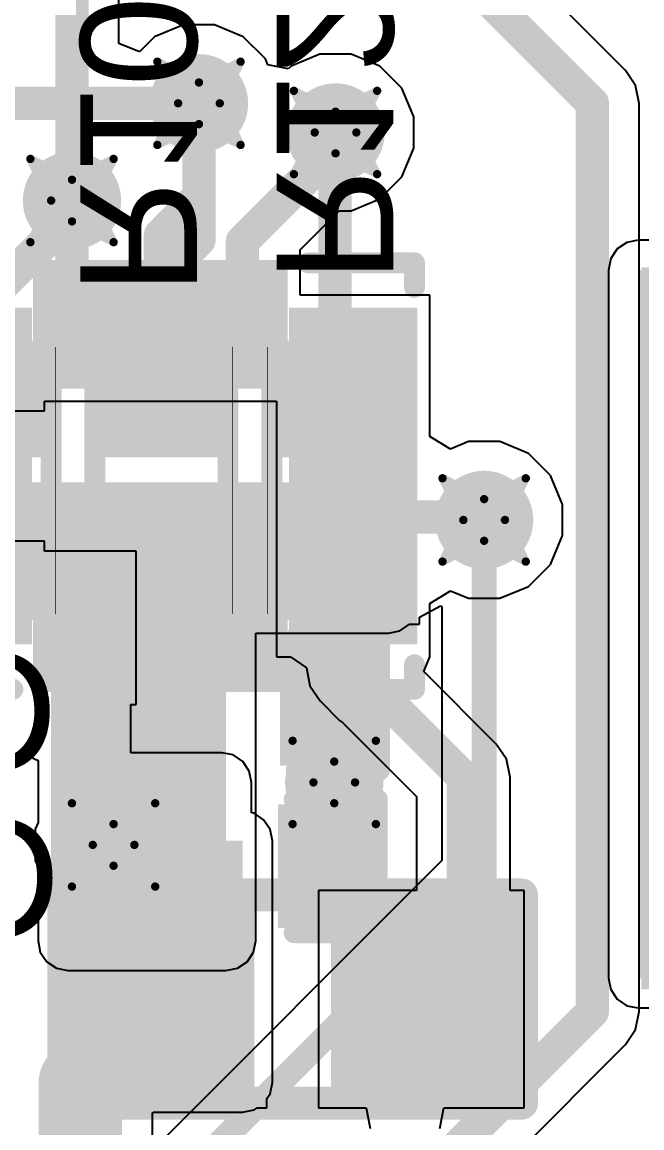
# Model space of a CAD drawing. Header units: inches. Extents: x -8 to 384, y -12 to 64.
# Drawn here: x 17.25 to 21.03, y 2.01 to 8.75 of the extents above; entities that cross this region are included whole.
import ezdxf

# ---------------------------------------------------------------- set-up
doc = ezdxf.new("R2010")
doc.units = ezdxf.units.IN
for name, color, linetype in [('Board_outline', 216, 'Continuous'), ('Bottom Layer', 5, 'Continuous'), ('Bottom Overlay', 54, 'Continuous'), ('Bottom Paste', 16, 'Continuous'), ('Bottom Solder', 6, 'Continuous'), ('Drill Drawing', 1, 'Continuous'), ('Top Layer', 1, 'Continuous'), ('Top Overlay', 2, 'Continuous'), ('Top Paste', 8, 'Continuous'), ('Top Solder', 216, 'Continuous'), ('Via Holes', 16, 'Continuous')]:
    doc.layers.add(name, color=color, linetype=linetype)
doc.styles.add('Arial', font='', dxfattribs={"height": 0.2})
doc.styles.get('Arial').set_extended_font_data('Arial')

# ---------------------------------------------------------------- blocks, each defined once
blk = doc.blocks.new('IND_0603_31')
at = {"layer": 'Top Layer'}
for points in [[(-1.235, 0.485), (-0.335, 0.485), (-0.335, -0.485), (-1.235, -0.485)], [(0.335, 0.485), (1.235, 0.485), (1.235, -0.485), (0.335, -0.485)]]:
    blk.add_hatch(color=1, dxfattribs=at).paths.add_polyline_path(points)
at = {"layer": 'Top Paste'}
for points in [[(-1.235, 0.485), (-0.335, 0.485), (-0.335, -0.485), (-1.235, -0.485)], [(0.335, 0.485), (1.235, 0.485), (1.235, -0.485), (0.335, -0.485)]]:
    blk.add_hatch(color=8, dxfattribs=at).paths.add_polyline_path(points)
at = {"layer": 'Top Solder'}
for points in [[(-1.3366, 0.5866), (-0.2334, 0.5866), (-0.2334, -0.5866), (-1.3366, -0.5866)], [(0.2334, 0.5866), (1.3366, 0.5866), (1.3366, -0.5866), (0.2334, -0.5866)]]:
    blk.add_hatch(color=216, dxfattribs=at).paths.add_polyline_path(points)
at = {"layer": 'Top Overlay', "const_width": 0.2}
for points in [[(-1.397, -0.635), (-1.397, 0.635)], [(-1.397, 0.635), (1.397, 0.635)], [(1.397, -0.635), (1.397, 0.635)], [(-1.397, -0.635), (1.397, -0.635)]]:
    blk.add_lwpolyline(points, dxfattribs=at)
at = {"layer": 'Top Overlay', "const_width": 0.1}
for points in [[(-1.447, 0.635, 1), (-1.347, 0.635, 1)], [(-1.447, 0.635, 1), (-1.347, 0.635, 1)], [(1.347, 0.635, 1), (1.447, 0.635, 1)], [(1.347, 0.635, 1), (1.447, 0.635, 1)], [(-1.447, -0.635, 1), (-1.347, -0.635, 1)], [(-1.447, -0.635, 1), (-1.347, -0.635, 1)], [(1.347, -0.635, 1), (1.447, -0.635, 1)], [(1.347, -0.635, 1), (1.447, -0.635, 1)]]:
    blk.add_lwpolyline(points, format="xyb", close=True, dxfattribs=at)
blk = doc.blocks.new('14_LGA__2_5_3__43')
at = {"layer": 'Top Layer'}
for points in [[(-0.675, 0.635), (-0.675, 1.215), (-0.325, 1.215), (-0.325, 0.635)], [(-0.175, 0.635), (-0.175, 1.215), (0.175, 1.215), (0.175, 0.635)], [(0.325, 0.635), (0.325, 1.215), (0.675, 1.215), (0.675, 0.635)], [(-0.885, 0.575), (-1.465, 0.575), (-1.465, 0.925), (-0.885, 0.925)], [(1.465, 0.575), (0.885, 0.575), (0.885, 0.925), (1.465, 0.925)], [(-0.885, 0.075), (-1.465, 0.075), (-1.465, 0.425), (-0.885, 0.425)], [(1.465, 0.075), (0.885, 0.075), (0.885, 0.425), (1.465, 0.425)], [(-0.885, -0.425), (-1.465, -0.425), (-1.465, -0.075), (-0.885, -0.075)], [(1.465, -0.425), (0.885, -0.425), (0.885, -0.075), (1.465, -0.075)], [(-0.885, -0.925), (-1.465, -0.925), (-1.465, -0.575), (-0.885, -0.575)], [(1.465, -0.925), (0.885, -0.925), (0.885, -0.575), (1.465, -0.575)], [(-0.675, -1.215), (-0.675, -0.635), (-0.325, -0.635), (-0.325, -1.215)], [(-0.175, -1.215), (-0.175, -0.635), (0.175, -0.635), (0.175, -1.215)], [(0.325, -1.215), (0.325, -0.635), (0.675, -0.635), (0.675, -1.215)]]:
    blk.add_hatch(color=1, dxfattribs=at).paths.add_polyline_path(points)
at = {"layer": 'Top Paste'}
for points in [[(-0.675, 0.635), (-0.675, 1.215), (-0.325, 1.215), (-0.325, 0.635)], [(-0.175, 0.635), (-0.175, 1.215), (0.175, 1.215), (0.175, 0.635)], [(0.325, 0.635), (0.325, 1.215), (0.675, 1.215), (0.675, 0.635)], [(-0.885, 0.575), (-1.465, 0.575), (-1.465, 0.925), (-0.885, 0.925)], [(1.465, 0.575), (0.885, 0.575), (0.885, 0.925), (1.465, 0.925)], [(-0.885, 0.075), (-1.465, 0.075), (-1.465, 0.425), (-0.885, 0.425)], [(1.465, 0.075), (0.885, 0.075), (0.885, 0.425), (1.465, 0.425)], [(-0.885, -0.425), (-1.465, -0.425), (-1.465, -0.075), (-0.885, -0.075)], [(1.465, -0.425), (0.885, -0.425), (0.885, -0.075), (1.465, -0.075)], [(-0.885, -0.925), (-1.465, -0.925), (-1.465, -0.575), (-0.885, -0.575)], [(1.465, -0.925), (0.885, -0.925), (0.885, -0.575), (1.465, -0.575)], [(-0.675, -1.215), (-0.675, -0.635), (-0.325, -0.635), (-0.325, -1.215)], [(-0.175, -1.215), (-0.175, -0.635), (0.175, -0.635), (0.175, -1.215)], [(0.325, -1.215), (0.325, -0.635), (0.675, -0.635), (0.675, -1.215)]]:
    blk.add_hatch(color=8, dxfattribs=at).paths.add_polyline_path(points)
at = {"layer": 'Top Solder'}
for points in [[(-0.7766, 0.5334), (-0.7766, 1.3166), (-0.2234, 1.3166), (-0.2234, 0.5334)], [(-0.2766, 0.5334), (-0.2766, 1.3166), (0.2766, 1.3166), (0.2766, 0.5334)], [(0.2234, 0.5334), (0.2234, 1.3166), (0.7766, 1.3166), (0.7766, 0.5334)], [(-0.7834, 0.4734), (-1.5666, 0.4734), (-1.5666, 1.0266), (-0.7834, 1.0266)], [(1.5666, 0.4734), (0.7834, 0.4734), (0.7834, 1.0266), (1.5666, 1.0266)], [(-0.7834, -0.0266), (-1.5666, -0.0266), (-1.5666, 0.5266), (-0.7834, 0.5266)], [(1.5666, -0.0266), (0.7834, -0.0266), (0.7834, 0.5266), (1.5666, 0.5266)], [(-0.7834, -0.5266), (-1.5666, -0.5266), (-1.5666, 0.0266), (-0.7834, 0.0266)], [(1.5666, -0.5266), (0.7834, -0.5266), (0.7834, 0.0266), (1.5666, 0.0266)], [(-0.7834, -1.0266), (-1.5666, -1.0266), (-1.5666, -0.4734), (-0.7834, -0.4734)], [(-0.7766, -1.3166), (-0.7766, -0.5334), (-0.2234, -0.5334), (-0.2234, -1.3166)], [(-0.2766, -1.3166), (-0.2766, -0.5334), (0.2766, -0.5334), (0.2766, -1.3166)], [(0.2234, -1.3166), (0.2234, -0.5334), (0.7766, -0.5334), (0.7766, -1.3166)], [(1.5666, -1.0266), (0.7834, -1.0266), (0.7834, -0.4734), (1.5666, -0.4734)]]:
    blk.add_hatch(color=216, dxfattribs=at).paths.add_polyline_path(points)
at = {"layer": 'Top Overlay', "const_width": 0.127}
for points in [[(-1.55, 1.15), (-1.55, 1.3)], [(-1.55, 1.3), (-0.9, 1.3)], [(0.9, 1.3), (1.55, 1.3)], [(1.55, 1.15), (1.55, 1.3)], [(-1.55, -1.3), (-1.55, -1.15)], [(1.55, -1.3), (1.55, -1.15)], [(-1.55, -1.3), (-0.9, -1.3)], [(0.9, -1.3), (1.55, -1.3)]]:
    blk.add_lwpolyline(points, dxfattribs=at)
at = {"layer": 'Top Overlay'}
for points, const_width in [([(-1.5817, 1.3, 1), (-1.5182, 1.3, 1)], 0.0635), ([(-1.5817, 1.3, 1), (-1.5182, 1.3, 1)], 0.0635), ([(-0.9318, 1.3, 1), (-0.8683, 1.3, 1)], 0.0635), ([(0.8683, 1.3, 1), (0.9318, 1.3, 1)], 0.0635), ([(1.5182, 1.3, 1), (1.5817, 1.3, 1)], 0.0635), ([(1.5182, 1.3, 1), (1.5817, 1.3, 1)], 0.0635), ([(-1.5817, 1.15, 1), (-1.5182, 1.15, 1)], 0.0635), ([(1.5182, 1.15, 1), (1.5817, 1.15, 1)], 0.0635), ([(-1.6944, 0.7366, 1), (-1.8108, 0.7366, 1)], 0.127), ([(-1.8425, 0.7366, 1), (-1.779, 0.7366, 1)], 0.0635), ([(-1.7262, 0.7366, 1), (-1.6627, 0.7366, 1)], 0.0635), ([(-1.5817, -1.15, 1), (-1.5182, -1.15, 1)], 0.0635), ([(1.5182, -1.15, 1), (1.5817, -1.15, 1)], 0.0635), ([(-1.5817, -1.3, 1), (-1.5182, -1.3, 1)], 0.0635), ([(-1.5817, -1.3, 1), (-1.5182, -1.3, 1)], 0.0635), ([(-0.9318, -1.3, 1), (-0.8683, -1.3, 1)], 0.0635), ([(0.8683, -1.3, 1), (0.9318, -1.3, 1)], 0.0635), ([(1.5182, -1.3, 1), (1.5817, -1.3, 1)], 0.0635), ([(1.5182, -1.3, 1), (1.5817, -1.3, 1)], 0.0635)]:
    blk.add_lwpolyline(points, format="xyb", close=True, dxfattribs=dict(at, const_width=const_width))
blk = doc.blocks.new('R__0402_B_54')
at = {"layer": 'Bottom Layer'}
for points in [[(-0.2413, 0.3175), (-0.2413, -0.3175), (-0.6985, -0.3175), (-0.6985, 0.3175)], [(0.6985, 0.3175), (0.6985, -0.3175), (0.2413, -0.3175), (0.2413, 0.3175)]]:
    blk.add_hatch(color=5, dxfattribs=at).paths.add_polyline_path(points)
at = {"layer": 'Bottom Paste'}
for points in [[(-0.2413, 0.3175), (-0.2413, -0.3175), (-0.6985, -0.3175), (-0.6985, 0.3175)], [(0.6985, 0.3175), (0.6985, -0.3175), (0.2413, -0.3175), (0.2413, 0.3175)]]:
    blk.add_hatch(color=16, dxfattribs=at).paths.add_polyline_path(points)
at = {"layer": 'Bottom Solder'}
for points in [[(-0.1397, 0.4191), (-0.1397, -0.4191), (-0.8001, -0.4191), (-0.8001, 0.4191)], [(0.8001, 0.4191), (0.8001, -0.4191), (0.1397, -0.4191), (0.1397, 0.4191)]]:
    blk.add_hatch(color=6, dxfattribs=at).paths.add_polyline_path(points)
at = {"layer": 'Bottom Overlay'}
for points, const_width in [([(-0.7874, 0.4064), (0.7874, 0.4064)], 0.127), ([(-0.7874, 0.4064), (-0.7874, -0.4064)], 0.127), ([(-0.8128, 0.4318), (0.8128, 0.4318)], 0.00323), ([(0.7874, 0.4064), (0.7874, -0.4064)], 0.127), ([(-0.7874, -0.4064), (0.7874, -0.4064)], 0.127)]:
    blk.add_lwpolyline(points, dxfattribs=dict(at, const_width=const_width))
for points, const_width in [([(-0.8191, 0.4064, 1), (-0.7556, 0.4064, 1)], 0.0635), ([(-0.8191, 0.4064, 1), (-0.7556, 0.4064, 1)], 0.0635), ([(-0.8136, 0.4318, 1), (-0.812, 0.4318, 1)], 0.00161), ([(0.7556, 0.4064, 1), (0.8191, 0.4064, 1)], 0.0635), ([(0.7556, 0.4064, 1), (0.8191, 0.4064, 1)], 0.0635), ([(0.812, 0.4318, 1), (0.8136, 0.4318, 1)], 0.00161), ([(-0.8191, -0.4064, 1), (-0.7556, -0.4064, 1)], 0.0635), ([(-0.8191, -0.4064, 1), (-0.7556, -0.4064, 1)], 0.0635), ([(0.7556, -0.4064, 1), (0.8191, -0.4064, 1)], 0.0635), ([(0.7556, -0.4064, 1), (0.8191, -0.4064, 1)], 0.0635)]:
    blk.add_lwpolyline(points, format="xyb", close=True, dxfattribs=dict(at, const_width=const_width))
blk = doc.blocks.new('R__0402_B_55')
at = {"layer": 'Bottom Layer'}
for points in [[(-0.2413, 0.3175), (-0.2413, -0.3175), (-0.6985, -0.3175), (-0.6985, 0.3175)], [(0.6985, 0.3175), (0.6985, -0.3175), (0.2413, -0.3175), (0.2413, 0.3175)]]:
    blk.add_hatch(color=5, dxfattribs=at).paths.add_polyline_path(points)
at = {"layer": 'Bottom Paste'}
for points in [[(-0.2413, 0.3175), (-0.2413, -0.3175), (-0.6985, -0.3175), (-0.6985, 0.3175)], [(0.6985, 0.3175), (0.6985, -0.3175), (0.2413, -0.3175), (0.2413, 0.3175)]]:
    blk.add_hatch(color=16, dxfattribs=at).paths.add_polyline_path(points)
at = {"layer": 'Bottom Solder'}
for points in [[(-0.1397, 0.4191), (-0.1397, -0.4191), (-0.8001, -0.4191), (-0.8001, 0.4191)], [(0.8001, 0.4191), (0.8001, -0.4191), (0.1397, -0.4191), (0.1397, 0.4191)]]:
    blk.add_hatch(color=6, dxfattribs=at).paths.add_polyline_path(points)
at = {"layer": 'Bottom Overlay'}
for points, const_width in [([(0.7874, 0.4064), (-0.7874, 0.4064)], 0.127), ([(-0.7874, -0.4064), (-0.7874, 0.4064)], 0.127), ([(0.8128, 0.4318), (-0.8128, 0.4318)], 0.00323), ([(0.7874, -0.4064), (0.7874, 0.4064)], 0.127), ([(0.7874, -0.4064), (-0.7874, -0.4064)], 0.127)]:
    blk.add_lwpolyline(points, dxfattribs=dict(at, const_width=const_width))
for points, const_width in [([(-0.8191, 0.4064, 1), (-0.7556, 0.4064, 1)], 0.0635), ([(-0.8191, 0.4064, 1), (-0.7556, 0.4064, 1)], 0.0635), ([(-0.8136, 0.4318, 1), (-0.812, 0.4318, 1)], 0.00161), ([(0.7556, 0.4064, 1), (0.8191, 0.4064, 1)], 0.0635), ([(0.7556, 0.4064, 1), (0.8191, 0.4064, 1)], 0.0635), ([(0.812, 0.4318, 1), (0.8136, 0.4318, 1)], 0.00161), ([(-0.8191, -0.4064, 1), (-0.7556, -0.4064, 1)], 0.0635), ([(-0.8191, -0.4064, 1), (-0.7556, -0.4064, 1)], 0.0635), ([(0.7556, -0.4064, 1), (0.8191, -0.4064, 1)], 0.0635), ([(0.7556, -0.4064, 1), (0.8191, -0.4064, 1)], 0.0635)]:
    blk.add_lwpolyline(points, format="xyb", close=True, dxfattribs=dict(at, const_width=const_width))
blk = doc.blocks.new('R__0402_B_56')
at = {"layer": 'Bottom Layer'}
for points in [[(-0.2413, 0.3175), (-0.2413, -0.3175), (-0.6985, -0.3175), (-0.6985, 0.3175)], [(0.6985, 0.3175), (0.6985, -0.3175), (0.2413, -0.3175), (0.2413, 0.3175)]]:
    blk.add_hatch(color=5, dxfattribs=at).paths.add_polyline_path(points)
at = {"layer": 'Bottom Paste'}
for points in [[(-0.2413, 0.3175), (-0.2413, -0.3175), (-0.6985, -0.3175), (-0.6985, 0.3175)], [(0.6985, 0.3175), (0.6985, -0.3175), (0.2413, -0.3175), (0.2413, 0.3175)]]:
    blk.add_hatch(color=16, dxfattribs=at).paths.add_polyline_path(points)
at = {"layer": 'Bottom Solder'}
for points in [[(-0.1397, 0.4191), (-0.1397, -0.4191), (-0.8001, -0.4191), (-0.8001, 0.4191)], [(0.8001, 0.4191), (0.8001, -0.4191), (0.1397, -0.4191), (0.1397, 0.4191)]]:
    blk.add_hatch(color=6, dxfattribs=at).paths.add_polyline_path(points)
at = {"layer": 'Bottom Overlay'}
for points, const_width in [([(0.7874, 0.4064), (-0.7874, 0.4064)], 0.127), ([(-0.7874, -0.4064), (-0.7874, 0.4064)], 0.127), ([(0.8128, 0.4318), (-0.8128, 0.4318)], 0.00323), ([(0.7874, -0.4064), (0.7874, 0.4064)], 0.127), ([(0.7874, -0.4064), (-0.7874, -0.4064)], 0.127)]:
    blk.add_lwpolyline(points, dxfattribs=dict(at, const_width=const_width))
for points, const_width in [([(-0.8191, 0.4064, 1), (-0.7556, 0.4064, 1)], 0.0635), ([(-0.8191, 0.4064, 1), (-0.7556, 0.4064, 1)], 0.0635), ([(-0.8136, 0.4318, 1), (-0.812, 0.4318, 1)], 0.00161), ([(0.7556, 0.4064, 1), (0.8191, 0.4064, 1)], 0.0635), ([(0.7556, 0.4064, 1), (0.8191, 0.4064, 1)], 0.0635), ([(0.812, 0.4318, 1), (0.8136, 0.4318, 1)], 0.00161), ([(-0.8191, -0.4064, 1), (-0.7556, -0.4064, 1)], 0.0635), ([(-0.8191, -0.4064, 1), (-0.7556, -0.4064, 1)], 0.0635), ([(0.7556, -0.4064, 1), (0.8191, -0.4064, 1)], 0.0635), ([(0.7556, -0.4064, 1), (0.8191, -0.4064, 1)], 0.0635)]:
    blk.add_lwpolyline(points, format="xyb", close=True, dxfattribs=dict(at, const_width=const_width))
blk = doc.blocks.new('LVC505040_6R8M_N_66')
at = {"layer": 'Top Layer'}
for points in [[(-2.6, 2.1), (-1, 2.1), (-1, -2.1), (-2.6, -2.1)], [(1, 2.1), (2.6, 2.1), (2.6, -2.1), (1, -2.1)]]:
    blk.add_hatch(color=1, dxfattribs=at).paths.add_polyline_path(points)
at = {"layer": 'Top Paste'}
for points in [[(-2.6, 2.1), (-1, 2.1), (-1, -2.1), (-2.6, -2.1)], [(1, 2.1), (2.6, 2.1), (2.6, -2.1), (1, -2.1)]]:
    blk.add_hatch(color=8, dxfattribs=at).paths.add_polyline_path(points)
at = {"layer": 'Top Solder'}
for points in [[(-2.7016, 2.2016), (-0.8984, 2.2016), (-0.8984, -2.2016), (-2.7016, -2.2016)], [(0.8984, 2.2016), (2.7016, 2.2016), (2.7016, -2.2016), (0.8984, -2.2016)]]:
    blk.add_hatch(color=216, dxfattribs=at).paths.add_polyline_path(points)
at = {"layer": 'Top Overlay', "const_width": 0.254}
for points in [[(-1.3208, 2.6162), (-1.6129, 2.3241)], [(1.2954, 2.6162), (-1.3208, 2.6162)], [(1.6129, 2.3241), (1.3208, 2.6162)], [(-1.3208, -2.6162), (-1.6129, -2.3241)], [(1.6129, -2.3241), (1.3208, -2.6162)], [(1.2954, -2.6162), (-1.3208, -2.6162)]]:
    blk.add_lwpolyline(points, dxfattribs=at)
at = {"layer": 'Top Overlay', "const_width": 0.127}
for points in [[(-1.3843, 2.6162, 1), (-1.2573, 2.6162, 1)], [(-1.3843, 2.6162, 1), (-1.2573, 2.6162, 1)], [(1.2319, 2.6162, 1), (1.3589, 2.6162, 1)], [(1.2573, 2.6162, 1), (1.3843, 2.6162, 1)], [(-1.6764, 2.3241, 1), (-1.5494, 2.3241, 1)], [(1.5494, 2.3241, 1), (1.6764, 2.3241, 1)], [(-1.6764, -2.3241, 1), (-1.5494, -2.3241, 1)], [(1.5494, -2.3241, 1), (1.6764, -2.3241, 1)], [(-1.3843, -2.6162, 1), (-1.2573, -2.6162, 1)], [(-1.3843, -2.6162, 1), (-1.2573, -2.6162, 1)], [(1.2319, -2.6162, 1), (1.3589, -2.6162, 1)], [(1.2573, -2.6162, 1), (1.3843, -2.6162, 1)]]:
    blk.add_lwpolyline(points, format="xyb", close=True, dxfattribs=at)
blk = doc.blocks.new('C___0402_B_75')
at = {"layer": 'Bottom Layer'}
for points in [[(-0.2413, 0.3175), (-0.2413, -0.3175), (-0.6985, -0.3175), (-0.6985, 0.3175)], [(0.6985, 0.3175), (0.6985, -0.3175), (0.2413, -0.3175), (0.2413, 0.3175)]]:
    blk.add_hatch(color=5, dxfattribs=at).paths.add_polyline_path(points)
at = {"layer": 'Bottom Paste'}
for points in [[(-0.2413, 0.3175), (-0.2413, -0.3175), (-0.6985, -0.3175), (-0.6985, 0.3175)], [(0.6985, 0.3175), (0.6985, -0.3175), (0.2413, -0.3175), (0.2413, 0.3175)]]:
    blk.add_hatch(color=16, dxfattribs=at).paths.add_polyline_path(points)
at = {"layer": 'Bottom Solder'}
for points in [[(-0.1813, 0.3775), (-0.1813, -0.3775), (-0.7585, -0.3775), (-0.7585, 0.3775)], [(0.7585, 0.3775), (0.7585, -0.3775), (0.1813, -0.3775), (0.1813, 0.3775)]]:
    blk.add_hatch(color=6, dxfattribs=at).paths.add_polyline_path(points)
at = {"layer": 'Bottom Overlay', "const_width": 0.127}
for points in [[(-0.7874, -0.4064), (-0.7874, 0.4064)], [(-0.7874, 0.4064), (-0.2794, 0.4064)], [(0.2794, 0.4064), (0.7874, 0.4064)], [(0.7874, -0.4064), (0.7874, 0.4064)], [(-0.7874, -0.4064), (-0.2794, -0.4064)], [(0.2794, -0.4064), (0.7874, -0.4064)]]:
    blk.add_lwpolyline(points, dxfattribs=at)
at = {"layer": 'Bottom Overlay', "const_width": 0.0635}
for points in [[(-0.8191, 0.4064, 1), (-0.7556, 0.4064, 1)], [(-0.8191, 0.4064, 1), (-0.7556, 0.4064, 1)], [(-0.3111, 0.4064, 1), (-0.2477, 0.4064, 1)], [(0.2477, 0.4064, 1), (0.3111, 0.4064, 1)], [(0.7556, 0.4064, 1), (0.8191, 0.4064, 1)], [(0.7556, 0.4064, 1), (0.8191, 0.4064, 1)], [(-0.8191, -0.4064, 1), (-0.7556, -0.4064, 1)], [(-0.8191, -0.4064, 1), (-0.7556, -0.4064, 1)], [(-0.3111, -0.4064, 1), (-0.2477, -0.4064, 1)], [(0.2477, -0.4064, 1), (0.3111, -0.4064, 1)], [(0.7556, -0.4064, 1), (0.8191, -0.4064, 1)], [(0.7556, -0.4064, 1), (0.8191, -0.4064, 1)]]:
    blk.add_lwpolyline(points, format="xyb", close=True, dxfattribs=at)
blk = doc.blocks.new('C___0402_B_76')
at = {"layer": 'Bottom Layer'}
for points in [[(-0.2413, 0.3175), (-0.2413, -0.3175), (-0.6985, -0.3175), (-0.6985, 0.3175)], [(0.6985, 0.3175), (0.6985, -0.3175), (0.2413, -0.3175), (0.2413, 0.3175)]]:
    blk.add_hatch(color=5, dxfattribs=at).paths.add_polyline_path(points)
at = {"layer": 'Bottom Paste'}
for points in [[(-0.2413, 0.3175), (-0.2413, -0.3175), (-0.6985, -0.3175), (-0.6985, 0.3175)], [(0.6985, 0.3175), (0.6985, -0.3175), (0.2413, -0.3175), (0.2413, 0.3175)]]:
    blk.add_hatch(color=16, dxfattribs=at).paths.add_polyline_path(points)
at = {"layer": 'Bottom Solder'}
for points in [[(-0.1813, 0.3775), (-0.1813, -0.3775), (-0.7585, -0.3775), (-0.7585, 0.3775)], [(0.7585, 0.3775), (0.7585, -0.3775), (0.1813, -0.3775), (0.1813, 0.3775)]]:
    blk.add_hatch(color=6, dxfattribs=at).paths.add_polyline_path(points)
at = {"layer": 'Bottom Overlay', "const_width": 0.127}
for points in [[(-0.7874, 0.4064), (-0.2794, 0.4064)], [(-0.7874, -0.4064), (-0.7874, 0.4064)], [(0.2794, 0.4064), (0.7874, 0.4064)], [(0.7874, -0.4064), (0.7874, 0.4064)], [(-0.7874, -0.4064), (-0.2794, -0.4064)], [(0.2794, -0.4064), (0.7874, -0.4064)]]:
    blk.add_lwpolyline(points, dxfattribs=at)
at = {"layer": 'Bottom Overlay', "const_width": 0.0635}
for points in [[(-0.8191, 0.4064, 1), (-0.7556, 0.4064, 1)], [(-0.8191, 0.4064, 1), (-0.7556, 0.4064, 1)], [(-0.3111, 0.4064, 1), (-0.2477, 0.4064, 1)], [(0.2477, 0.4064, 1), (0.3111, 0.4064, 1)], [(0.7556, 0.4064, 1), (0.8191, 0.4064, 1)], [(0.7556, 0.4064, 1), (0.8191, 0.4064, 1)], [(-0.8191, -0.4064, 1), (-0.7556, -0.4064, 1)], [(-0.8191, -0.4064, 1), (-0.7556, -0.4064, 1)], [(-0.3111, -0.4064, 1), (-0.2477, -0.4064, 1)], [(0.2477, -0.4064, 1), (0.3111, -0.4064, 1)], [(0.7556, -0.4064, 1), (0.8191, -0.4064, 1)], [(0.7556, -0.4064, 1), (0.8191, -0.4064, 1)]]:
    blk.add_lwpolyline(points, format="xyb", close=True, dxfattribs=at)

msp = doc.modelspace()

# ---------------------------------------------------------------- hatches: boundary and pattern name
at = {"layer": 'Bottom Layer'}
h = msp.add_hatch(color=5, dxfattribs=at)
edge = h.paths.add_edge_path()
edge.add_arc((18.3263, 8.2553), 0.3, 0, 360)
h = msp.add_hatch(color=5, dxfattribs=at)
edge = h.paths.add_edge_path()
edge.add_arc((19.1594, 8.0774), 0.3, 0, 360)
h = msp.add_hatch(color=5, dxfattribs=at)
edge = h.paths.add_edge_path()
edge.add_arc((17.5517, 7.6624), 0.3, 0, 360)
h = msp.add_hatch(color=5, dxfattribs=at)
edge = h.paths.add_edge_path()
edge.add_arc((20.066, 5.715), 0.3, 0, 360)
for points in [[(16.6624, 5.207), (19.4818, 5.207), (19.4818, 5.9436), (16.6624, 5.9436)], [(17.526, 3.1496), (18.4912, 3.1496), (18.4912, 5.2578), (17.526, 5.2578)]]:
    msp.add_hatch(color=5, dxfattribs=at).paths.add_polyline_path(points)
h = msp.add_hatch(color=5, dxfattribs=at)
edge = h.paths.add_edge_path()
edge.add_arc((19.1516, 4.1148), 0.3, 0, 360)
h = msp.add_hatch(color=5, dxfattribs=at)
edge = h.paths.add_edge_path()
edge.add_arc((17.8054, 3.7338), 0.3, 0, 360)
at = {"layer": 'Top Layer'}
h = msp.add_hatch(color=1, dxfattribs=at)
edge = h.paths.add_edge_path()
edge.add_arc((18.3263, 8.2553), 0.3, 0, 360)
h = msp.add_hatch(color=1, dxfattribs=at)
edge = h.paths.add_edge_path()
edge.add_arc((19.1594, 8.0774), 0.3, 0, 360)
h = msp.add_hatch(color=1, dxfattribs=at)
edge = h.paths.add_edge_path()
edge.add_arc((17.5517, 7.6624), 0.3, 0, 360)
for points in [[(21.0058, 2.921), (23.1648, 2.921), (23.1648, 7.239), (21.0058, 7.239)], [(17.4244, 3.7338), (17.7292, 3.7338), (17.7292, 5.334), (17.4244, 5.334)], [(18.034, 4.7752), (18.6648, 4.7752), (18.6648, 5.334), (18.034, 5.334)], [(17.5006, 3.5052), (18.4658, 3.5052), (18.4658, 4.1148), (17.5006, 4.1148)], [(17.4244, 2.286), (18.5928, 2.286), (18.5928, 3.7592), (17.4244, 3.7592)]]:
    msp.add_hatch(color=1, dxfattribs=at).paths.add_polyline_path(points)
h = msp.add_hatch(color=1, dxfattribs=at)
edge = h.paths.add_edge_path()
edge.add_arc((20.066, 5.715), 0.3, 0, 360)
h = msp.add_hatch(color=1, dxfattribs=at)
edge = h.paths.add_edge_path()
edge.add_arc((19.1516, 4.1148), 0.3, 0, 360)
h = msp.add_hatch(color=1, dxfattribs=at)
edge = h.paths.add_edge_path()
edge.add_arc((17.8054, 3.7338), 0.3, 0, 360)
at = {"layer": 'Via Holes'}
h = msp.add_hatch(color=7, dxfattribs=at)
edge = h.paths.add_edge_path()
edge.add_arc((18.3263, 8.2553), 0.15, 0, 360)
h = msp.add_hatch(color=7, dxfattribs=at)
edge = h.paths.add_edge_path()
edge.add_arc((19.1594, 8.0774), 0.15, 0, 360)
h = msp.add_hatch(color=7, dxfattribs=at)
edge = h.paths.add_edge_path()
edge.add_arc((17.5517, 7.6624), 0.15, 0, 360)
h = msp.add_hatch(color=7, dxfattribs=at)
edge = h.paths.add_edge_path()
edge.add_arc((20.066, 5.715), 0.15, 0, 360)
h = msp.add_hatch(color=7, dxfattribs=at)
edge = h.paths.add_edge_path()
edge.add_arc((19.1516, 4.1148), 0.15, 0, 360)
h = msp.add_hatch(color=7, dxfattribs=at)
edge = h.paths.add_edge_path()
edge.add_arc((17.8054, 3.7338), 0.15, 0, 360)

# ---------------------------------------------------------------- linework, layer by layer
at = {"layer": 'Board_outline', "const_width": 0.254}
msp.add_lwpolyline([(37.5368, 13.3604, 1), (-7.4632, 13.3604, 1)], format="xyb", close=True, dxfattribs=at)
at = {"layer": 'Bottom Layer'}
for p, q in [((20.9278, 8.4564), (20.2403, 9.144)), ((20.9896, 8.364), (20.9278, 8.4564)), ((20.9278, 8.4564), (20.9278, 8.4564)), ((21.0113, 8.255), (20.9896, 8.364)), ((21.0113, 2.7178), (21.0113, 8.255)), ((19.6723, 5.1227), (19.7993, 5.1906)), ((19.7993, 5.1906), (19.807, 5.1854)), ((19.807, 5.1854), (19.807, 3.6379)), ((19.5512, 5.0395), (19.61, 5.0788)), ((19.61, 5.0788), (19.6108, 5.08)), ((19.6108, 5.08), (19.6723, 5.08)), ((19.6723, 5.08), (19.6723, 5.1227)), ((18.6725, 3.1496), (18.6725, 5.0257)), ((18.6725, 5.0257), (19.3981, 5.0257)), ((19.3981, 5.0257), (19.4056, 5.0242)), ((19.4056, 5.0242), (19.4131, 5.0257)), ((19.4131, 5.0257), (19.4818, 5.0257)), ((19.4818, 5.0257), (19.5512, 5.0395)), ((17.2207, 4.3046), (17.3447, 4.2479)), ((17.3447, 4.2479), (17.3447, 3.8702)), ((17.3447, 3.8702), (17.3276, 3.8288)), ((17.3276, 3.8288), (17.3276, 3.6388)), ((19.807, 3.6379), (15.3661, -0.803)), ((17.3276, 3.6388), (17.3447, 3.5974)), ((17.3447, 3.5974), (17.3447, 3.1496)), ((17.3447, 3.1496), (17.3585, 3.0802)), ((18.6587, 3.0802), (18.6725, 3.1496)), ((17.3585, 3.0802), (17.3978, 3.0214)), ((18.6194, 3.0214), (18.6587, 3.0802)), ((17.3978, 3.0214), (17.4566, 2.9821)), ((17.4566, 2.9821), (17.526, 2.9683)), ((17.526, 2.9683), (18.4912, 2.9683)), ((18.4912, 2.9683), (18.5606, 2.9821)), ((18.5606, 2.9821), (18.6194, 3.0214)), ((20.9896, 2.6088), (21.0113, 2.7178)), ((21.0113, 2.7178), (21.0113, 2.7178)), ((20.9278, 2.5164), (20.9896, 2.6088)), ((20.0612, 1.6497), (20.9278, 2.5164)), ((20.9278, 2.5164), (20.9278, 2.5164))]:
    msp.add_line(p, q, dxfattribs=at)
for points, const_width in [([(19.9136, 9.0678), (20.7264, 8.255)], 0.2032), ([(16.8608, 8.2553), (18.3263, 8.2553)], 0.2032), ([(18.3263, 7.4219), (18.3263, 8.2553)], 0.2032), ([(20.7264, 2.7178), (20.7264, 8.255)], 0.2032), ([(19.1564, 8.0744), (19.1594, 8.0774)], 0.2032), ([(19.1564, 6.4468), (19.1564, 8.0744)], 0.2032), ([(17.5517, 7.5735), (17.5517, 7.6624)], 0.2032), ([(17.018, 7.0398), (17.5517, 7.5735)], 0.2032), ([(18.1008, 7.1965), (18.3263, 7.4219)], 0.2032), ([(18.1008, 6.4295), (18.1008, 7.1965)], 0.2032), ([(19.1564, 6.4468), (19.177, 6.4262)], 0.2032), ([(18.0975, 6.4262), (18.1008, 6.4295)], 0.2032), ([(20.066, 3.5306), (20.066, 5.715)], 0.1524), ([(19.177, 5.4864), (19.2024, 5.4864)], 0.1524), ([(19.2024, 5.4864), (19.4056, 5.2832)], 0.1524), ([(18.1483, 3.8989), (18.1483, 4.2037)], 0.2032), ([(17.9832, 3.7338), (18.1483, 3.8989)], 0.2032), ([(15.4734, -1.062), (20.066, 3.5306)], 0.1524), ([(19.5834, 1.5748), (20.7264, 2.7178)], 0.2032)]:
    msp.add_lwpolyline(points, dxfattribs=dict(at, const_width=const_width))
for points, const_width in [([(18.2755, 8.2553, 1), (18.3771, 8.2553, 1)], 0.1016), ([(18.2755, 8.2553, 1), (18.3771, 8.2553, 1)], 0.1016), ([(20.6756, 8.255, 1), (20.7772, 8.255, 1)], 0.1016), ([(20.6756, 8.255, 1), (20.7772, 8.255, 1)], 0.1016), ([(19.1056, 8.0744, 1), (19.2072, 8.0744, 1)], 0.1016), ([(19.1056, 8.0744, 1), (19.2072, 8.0744, 1)], 0.1016), ([(19.1086, 8.0774, 1), (19.2102, 8.0774, 1)], 0.1016), ([(17.5009, 7.6624, 1), (17.6025, 7.6624, 1)], 0.1016), ([(17.5009, 7.5735, 1), (17.6025, 7.5735, 1)], 0.1016), ([(17.5009, 7.5735, 1), (17.6025, 7.5735, 1)], 0.1016), ([(18.2755, 7.4219, 1), (18.3771, 7.4219, 1)], 0.1016), ([(18.2755, 7.4219, 1), (18.3771, 7.4219, 1)], 0.1016), ([(18.05, 7.1965, 1), (18.1516, 7.1965, 1)], 0.1016), ([(18.05, 7.1965, 1), (18.1516, 7.1965, 1)], 0.1016), ([(19.1056, 6.4468, 1), (19.2072, 6.4468, 1)], 0.1016), ([(19.1056, 6.4468, 1), (19.2072, 6.4468, 1)], 0.1016), ([(18.0467, 6.4262, 1), (18.1483, 6.4262, 1)], 0.1016), ([(18.05, 6.4295, 1), (18.1516, 6.4295, 1)], 0.1016), ([(18.05, 6.4295, 1), (18.1516, 6.4295, 1)], 0.1016), ([(19.1262, 6.4262, 1), (19.2278, 6.4262, 1)], 0.1016), ([(20.0279, 5.715, 1), (20.1041, 5.715, 1)], 0.0762), ([(19.1389, 5.4864, 1), (19.2151, 5.4864, 1)], 0.0762), ([(19.1643, 5.4864, 1), (19.2405, 5.4864, 1)], 0.0762), ([(19.1643, 5.4864, 1), (19.2405, 5.4864, 1)], 0.0762), ([(19.3675, 5.2832, 1), (19.4437, 5.2832, 1)], 0.0762), ([(18.0975, 4.2037, 1), (18.1991, 4.2037, 1)], 0.1016), ([(18.0975, 3.8989, 1), (18.1991, 3.8989, 1)], 0.1016), ([(18.0975, 3.8989, 1), (18.1991, 3.8989, 1)], 0.1016), ([(17.9324, 3.7338, 1), (18.034, 3.7338, 1)], 0.1016), ([(20.0279, 3.5306, 1), (20.1041, 3.5306, 1)], 0.0762), ([(20.0279, 3.5306, 1), (20.1041, 3.5306, 1)], 0.0762), ([(20.6756, 2.7178, 1), (20.7772, 2.7178, 1)], 0.1016), ([(20.6756, 2.7178, 1), (20.7772, 2.7178, 1)], 0.1016)]:
    msp.add_lwpolyline(points, format="xyb", close=True, dxfattribs=dict(at, const_width=const_width))
at = {"layer": 'Drill Drawing', "const_width": 0.0508}
for points in [[(18.0723, 8.5093), (18.3263, 8.3823)], [(18.0723, 8.5093), (18.1993, 8.2553)], [(18.3263, 8.3823), (18.5803, 8.5093)], [(18.4533, 8.2553), (18.5803, 8.5093)], [(18.9054, 8.3314), (19.1594, 8.2044)], [(18.9054, 8.3314), (19.0324, 8.0774)], [(19.1594, 8.2044), (19.4134, 8.3314)], [(19.2864, 8.0774), (19.4134, 8.3314)], [(18.0723, 8.0013), (18.1993, 8.2553)], [(18.4533, 8.2553), (18.5803, 8.0013)], [(18.0723, 8.0013), (18.3263, 8.1283)], [(18.3263, 8.1283), (18.5803, 8.0013)], [(18.9054, 7.8234), (19.0324, 8.0774)], [(19.2864, 8.0774), (19.4134, 7.8234)], [(18.9054, 7.8234), (19.1594, 7.9504)], [(19.1594, 7.9504), (19.4134, 7.8234)], [(17.2977, 7.9164), (17.5517, 7.7894)], [(17.2977, 7.9164), (17.4247, 7.6624)], [(17.5517, 7.7894), (17.8057, 7.9164)], [(17.6787, 7.6624), (17.8057, 7.9164)], [(17.2977, 7.4084), (17.4247, 7.6624)], [(17.6787, 7.6624), (17.8057, 7.4084)], [(17.2977, 7.4084), (17.5517, 7.5354)], [(17.5517, 7.5354), (17.8057, 7.4084)], [(19.812, 5.969), (20.066, 5.842)], [(19.812, 5.969), (19.939, 5.715)], [(20.066, 5.842), (20.32, 5.969)], [(20.193, 5.715), (20.32, 5.969)], [(19.812, 5.461), (19.939, 5.715)], [(20.193, 5.715), (20.32, 5.461)], [(19.812, 5.461), (20.066, 5.588)], [(20.066, 5.588), (20.32, 5.461)], [(18.8976, 4.3688), (19.1516, 4.2418)], [(18.8976, 4.3688), (19.0246, 4.1148)], [(19.1516, 4.2418), (19.4056, 4.3688)], [(19.2786, 4.1148), (19.4056, 4.3688)], [(18.8976, 3.8608), (19.0246, 4.1148)], [(19.2786, 4.1148), (19.4056, 3.8608)], [(17.5514, 3.9878), (17.8054, 3.8608)], [(17.5514, 3.9878), (17.6784, 3.7338)], [(17.8054, 3.8608), (18.0594, 3.9878)], [(17.9324, 3.7338), (18.0594, 3.9878)], [(18.8976, 3.8608), (19.1516, 3.9878)], [(19.1516, 3.9878), (19.4056, 3.8608)], [(17.5514, 3.4798), (17.6784, 3.7338)], [(17.9324, 3.7338), (18.0594, 3.4798)], [(17.5514, 3.4798), (17.8054, 3.6068)], [(17.8054, 3.6068), (18.0594, 3.4798)]]:
    msp.add_lwpolyline(points, dxfattribs=at)
at = {"layer": 'Drill Drawing', "const_width": 0.0254}
for points in [[(18.0596, 8.5093, 1), (18.085, 8.5093, 1)], [(18.0596, 8.5093, 1), (18.085, 8.5093, 1)], [(18.5676, 8.5093, 1), (18.593, 8.5093, 1)], [(18.5676, 8.5093, 1), (18.593, 8.5093, 1)], [(18.3136, 8.3823, 1), (18.339, 8.3823, 1)], [(18.3136, 8.3823, 1), (18.339, 8.3823, 1)], [(18.8927, 8.3314, 1), (18.9181, 8.3314, 1)], [(18.8927, 8.3314, 1), (18.9181, 8.3314, 1)], [(19.4007, 8.3314, 1), (19.4261, 8.3314, 1)], [(19.4007, 8.3314, 1), (19.4261, 8.3314, 1)], [(18.1866, 8.2553, 1), (18.212, 8.2553, 1)], [(18.1866, 8.2553, 1), (18.212, 8.2553, 1)], [(18.4406, 8.2553, 1), (18.466, 8.2553, 1)], [(18.4406, 8.2553, 1), (18.466, 8.2553, 1)], [(19.1467, 8.2044, 1), (19.1721, 8.2044, 1)], [(19.1467, 8.2044, 1), (19.1721, 8.2044, 1)], [(18.3136, 8.1283, 1), (18.339, 8.1283, 1)], [(18.3136, 8.1283, 1), (18.339, 8.1283, 1)], [(19.0197, 8.0774, 1), (19.0451, 8.0774, 1)], [(19.0197, 8.0774, 1), (19.0451, 8.0774, 1)], [(19.2737, 8.0774, 1), (19.2991, 8.0774, 1)], [(19.2737, 8.0774, 1), (19.2991, 8.0774, 1)], [(18.0596, 8.0013, 1), (18.085, 8.0013, 1)], [(18.0596, 8.0013, 1), (18.085, 8.0013, 1)], [(18.5676, 8.0013, 1), (18.593, 8.0013, 1)], [(18.5676, 8.0013, 1), (18.593, 8.0013, 1)], [(19.1467, 7.9504, 1), (19.1721, 7.9504, 1)], [(19.1467, 7.9504, 1), (19.1721, 7.9504, 1)], [(17.285, 7.9164, 1), (17.3104, 7.9164, 1)], [(17.285, 7.9164, 1), (17.3104, 7.9164, 1)], [(17.793, 7.9164, 1), (17.8184, 7.9164, 1)], [(17.793, 7.9164, 1), (17.8184, 7.9164, 1)], [(18.8927, 7.8234, 1), (18.9181, 7.8234, 1)], [(18.8927, 7.8234, 1), (18.9181, 7.8234, 1)], [(19.4007, 7.8234, 1), (19.4261, 7.8234, 1)], [(19.4007, 7.8234, 1), (19.4261, 7.8234, 1)], [(17.539, 7.7894, 1), (17.5644, 7.7894, 1)], [(17.539, 7.7894, 1), (17.5644, 7.7894, 1)], [(17.412, 7.6624, 1), (17.4374, 7.6624, 1)], [(17.412, 7.6624, 1), (17.4374, 7.6624, 1)], [(17.666, 7.6624, 1), (17.6914, 7.6624, 1)], [(17.666, 7.6624, 1), (17.6914, 7.6624, 1)], [(17.539, 7.5354, 1), (17.5644, 7.5354, 1)], [(17.539, 7.5354, 1), (17.5644, 7.5354, 1)], [(17.285, 7.4084, 1), (17.3104, 7.4084, 1)], [(17.285, 7.4084, 1), (17.3104, 7.4084, 1)], [(17.793, 7.4084, 1), (17.8184, 7.4084, 1)], [(17.793, 7.4084, 1), (17.8184, 7.4084, 1)], [(19.7993, 5.969, 1), (19.8247, 5.969, 1)], [(19.7993, 5.969, 1), (19.8247, 5.969, 1)], [(20.3073, 5.969, 1), (20.3327, 5.969, 1)], [(20.3073, 5.969, 1), (20.3327, 5.969, 1)], [(20.0533, 5.842, 1), (20.0787, 5.842, 1)], [(20.0533, 5.842, 1), (20.0787, 5.842, 1)], [(19.9263, 5.715, 1), (19.9517, 5.715, 1)], [(19.9263, 5.715, 1), (19.9517, 5.715, 1)], [(20.1803, 5.715, 1), (20.2057, 5.715, 1)], [(20.1803, 5.715, 1), (20.2057, 5.715, 1)], [(20.0533, 5.588, 1), (20.0787, 5.588, 1)], [(20.0533, 5.588, 1), (20.0787, 5.588, 1)], [(19.7993, 5.461, 1), (19.8247, 5.461, 1)], [(19.7993, 5.461, 1), (19.8247, 5.461, 1)], [(20.3073, 5.461, 1), (20.3327, 5.461, 1)], [(20.3073, 5.461, 1), (20.3327, 5.461, 1)], [(18.8849, 4.3688, 1), (18.9103, 4.3688, 1)], [(18.8849, 4.3688, 1), (18.9103, 4.3688, 1)], [(19.3929, 4.3688, 1), (19.4183, 4.3688, 1)], [(19.3929, 4.3688, 1), (19.4183, 4.3688, 1)], [(19.1389, 4.2418, 1), (19.1643, 4.2418, 1)], [(19.1389, 4.2418, 1), (19.1643, 4.2418, 1)], [(19.0119, 4.1148, 1), (19.0373, 4.1148, 1)], [(19.0119, 4.1148, 1), (19.0373, 4.1148, 1)], [(19.2659, 4.1148, 1), (19.2913, 4.1148, 1)], [(19.2659, 4.1148, 1), (19.2913, 4.1148, 1)], [(17.5387, 3.9878, 1), (17.5641, 3.9878, 1)], [(17.5387, 3.9878, 1), (17.5641, 3.9878, 1)], [(18.0467, 3.9878, 1), (18.0721, 3.9878, 1)], [(18.0467, 3.9878, 1), (18.0721, 3.9878, 1)], [(19.1389, 3.9878, 1), (19.1643, 3.9878, 1)], [(19.1389, 3.9878, 1), (19.1643, 3.9878, 1)], [(17.7927, 3.8608, 1), (17.8181, 3.8608, 1)], [(17.7927, 3.8608, 1), (17.8181, 3.8608, 1)], [(18.8849, 3.8608, 1), (18.9103, 3.8608, 1)], [(18.8849, 3.8608, 1), (18.9103, 3.8608, 1)], [(19.3929, 3.8608, 1), (19.4183, 3.8608, 1)], [(19.3929, 3.8608, 1), (19.4183, 3.8608, 1)], [(17.6657, 3.7338, 1), (17.6911, 3.7338, 1)], [(17.6657, 3.7338, 1), (17.6911, 3.7338, 1)], [(17.9197, 3.7338, 1), (17.9451, 3.7338, 1)], [(17.9197, 3.7338, 1), (17.9451, 3.7338, 1)], [(17.7927, 3.6068, 1), (17.8181, 3.6068, 1)], [(17.7927, 3.6068, 1), (17.8181, 3.6068, 1)], [(17.5387, 3.4798, 1), (17.5641, 3.4798, 1)], [(17.5387, 3.4798, 1), (17.5641, 3.4798, 1)], [(18.0467, 3.4798, 1), (18.0721, 3.4798, 1)], [(18.0467, 3.4798, 1), (18.0721, 3.4798, 1)]]:
    msp.add_lwpolyline(points, format="xyb", close=True, dxfattribs=at)
at = {"layer": 'Top Layer'}
for p, q in [((17.8365, 8.6209), (17.8365, 9.4739)), ((18.2312, 8.7331), (18.0556, 8.6603)), ((18.4213, 8.7331), (18.2312, 8.7331)), ((18.5969, 8.6603), (18.4213, 8.7331)), ((18.0556, 8.6603), (17.9635, 8.5683)), ((18.7313, 8.5259), (18.5969, 8.6603)), ((17.9635, 8.5683), (17.8365, 8.6209)), ((18.7464, 8.4894), (18.7313, 8.5259)), ((19.0644, 8.5552), (18.8888, 8.4825)), ((19.2545, 8.5552), (19.0644, 8.5552)), ((19.4301, 8.4825), (19.2545, 8.5552)), ((18.871, 8.4647), (18.7464, 8.4894)), ((18.8888, 8.4825), (18.871, 8.4647)), ((19.5645, 8.3481), (19.4301, 8.4825)), ((19.6372, 8.1724), (19.5645, 8.3481)), ((19.6372, 7.9824), (19.6372, 8.1724)), ((19.5645, 7.8068), (19.6372, 7.9824)), ((19.4301, 7.6723), (19.5645, 7.8068)), ((19.2545, 7.5996), (19.4301, 7.6723)), ((18.9442, 7.3629), (19.1809, 7.5996)), ((19.1809, 7.5996), (19.2545, 7.5996)), ((21.0058, 7.4203), (20.9364, 7.4065)), ((21.1074, 7.4203), (21.0058, 7.4203)), ((18.9442, 7.0852), (18.9442, 7.3629)), ((20.8776, 7.3672), (20.8383, 7.3084)), ((20.9364, 7.4065), (20.8776, 7.3672)), ((20.8383, 7.3084), (20.8245, 7.239)), ((20.8245, 7.239), (20.8245, 2.921)), ((19.7342, 7.0852), (18.9442, 7.0852)), ((19.7342, 6.2248), (19.7342, 7.0852)), ((17.3842, 6.3796), (17.3842, 6.4396)), ((17.3842, 6.4396), (18.7986, 6.4396)), ((18.7986, 6.4396), (18.7986, 5.8796)), ((16.4486, 6.3796), (17.3842, 6.3796)), ((19.8612, 6.1473), (19.7342, 6.2248)), ((19.971, 6.1928), (19.8612, 6.1473)), ((20.161, 6.1928), (19.971, 6.1928)), ((20.3367, 6.1201), (20.161, 6.1928)), ((20.4711, 5.9857), (20.3367, 6.1201)), ((20.5438, 5.81), (20.4711, 5.9857)), ((18.7986, 5.8796), (18.7986, 4.8796)), ((20.5438, 5.62), (20.5438, 5.81)), ((20.4711, 5.4443), (20.5438, 5.62)), ((17.3842, 5.5852), (16.4486, 5.5852)), ((17.3842, 5.5252), (17.3842, 5.5852)), ((17.9442, 5.5252), (17.3842, 5.5252)), ((17.9442, 4.5896), (17.9442, 5.5252)), ((20.3367, 5.3099), (20.4711, 5.4443)), ((19.7342, 5.2052), (19.8612, 5.2827)), ((19.8612, 5.2827), (19.971, 5.2372)), ((20.161, 5.2372), (20.3367, 5.3099)), ((19.7342, 4.8796), (19.7342, 5.2052)), ((19.971, 5.2372), (20.161, 5.2372)), ((18.7986, 4.8796), (18.8847, 4.8796)), ((18.8847, 4.8796), (18.9815, 4.8132)), ((19.6975, 4.7911), (19.7342, 4.8796)), ((19.7342, 4.8796), (19.7342, 4.8796)), ((18.9815, 4.8132), (19.0032, 4.7042)), ((20.1404, 4.3482), (19.6975, 4.7911)), ((19.0032, 4.7042), (19.065, 4.6118)), ((17.9105, 4.2961), (17.9105, 4.5896)), ((17.9105, 4.5896), (17.9442, 4.5896)), ((19.065, 4.6118), (19.184, 4.4928)), ((19.184, 4.4928), (19.184, 4.4928)), ((19.184, 4.4928), (19.2026, 4.4803)), ((19.2026, 4.4803), (19.6541, 4.0288)), ((20.2022, 4.2558), (20.1404, 4.3482)), ((20.1404, 4.3482), (20.1404, 4.3482)), ((18.4658, 4.2961), (17.9105, 4.2961)), ((18.5352, 4.2823), (18.4658, 4.2961)), ((18.594, 4.243), (18.5352, 4.2823)), ((20.2239, 4.1468), (20.2022, 4.2558)), ((18.6333, 4.1842), (18.594, 4.243)), ((18.6471, 4.1148), (18.6333, 4.1842)), ((18.6471, 3.9297), (18.6471, 4.1148)), ((20.2239, 3.4568), (20.2239, 4.1468)), ((20.2239, 4.1468), (20.2239, 4.1468)), ((19.6541, 4.0288), (19.6541, 3.4568)), ((18.6622, 3.9267), (18.6471, 3.9297)), ((18.721, 3.8874), (18.6622, 3.9267)), ((18.7603, 3.8286), (18.721, 3.8874)), ((18.7741, 3.7592), (18.7603, 3.8286)), ((18.7741, 2.286), (18.7741, 3.7592)), ((19.6541, 3.4568), (19.0548, 3.4568)), ((19.0548, 3.4568), (19.0548, 2.1312)), ((20.3104, 3.4568), (20.2239, 3.4568)), ((20.3104, 2.1312), (20.3104, 3.4568)), ((20.8245, 2.921), (20.8383, 2.8516)), ((20.8383, 2.8516), (20.8776, 2.7928)), ((20.8776, 2.7928), (20.9364, 2.7535)), ((20.9364, 2.7535), (21.0058, 2.7397)), ((21.0058, 2.7397), (21.1074, 2.7397)), ((18.7603, 2.2166), (18.7741, 2.286)), ((18.7404, 2.1869), (18.7603, 2.2166)), ((18.7404, 2.1312), (18.7404, 2.1869)), ((18.0425, 2.1012), (18.0459, 2.1047)), ((18.0425, 0.1349), (18.0425, 2.1012)), ((18.0459, 2.1047), (18.5928, 2.1047)), ((18.5928, 2.1047), (18.6622, 2.1185)), ((18.6622, 2.1185), (18.6812, 2.1312)), ((18.6812, 2.1312), (18.7404, 2.1312)), ((19.0548, 2.1312), (19.3462, 2.1312)), ((19.3462, 2.1312), (19.3715, 2.0042)), ((19.7953, 2.0042), (19.8206, 2.1312)), ((19.8206, 2.1312), (20.3104, 2.1312))]:
    msp.add_line(p, q, dxfattribs=at)
for points, const_width in [([(17.5517, 7.6624), (17.5517, 9.4739)], 0.2032), ([(18.3263, 7.6866), (18.3263, 8.1791)], 0.2032), ([(19.1594, 7.981), (19.1594, 8.0774)], 0.2032), ([(18.5914, 7.413), (19.1594, 7.981)], 0.2032), ([(17.5517, 6.9471), (17.5517, 7.6624)], 0.2032), ([(18.137, 7.4974), (18.3263, 7.6866)], 0.2032), ([(18.0914, 7.4518), (18.137, 7.4974)], 0.2032), ([(18.0914, 6.9074), (18.0914, 7.4518)], 0.2032), ([(18.5914, 6.9074), (18.5914, 7.413)], 0.2032), ([(17.5517, 6.9471), (17.5914, 6.9074)], 0.2032), ([(19.2671, 5.7331), (20.0479, 5.7331)], 0.2032), ([(20.0479, 5.7331), (20.066, 5.715)], 0.1524), ([(19.2664, 4.8132), (19.2664, 5.2324)], 0.2032), ([(19.2664, 4.8132), (19.3854, 4.6942)], 0.2032), ([(19.3854, 4.6942), (19.3916, 4.6942)], 0.2032), ([(19.3916, 4.6942), (19.939, 4.1468)], 0.2032), ([(19.939, 3.0504), (19.939, 4.1468)], 0.2032), ([(19.6826, 2.794), (19.939, 3.0504)], 0.2032), ([(17.6022, 2.2836), (18.1126, 2.794)], 0.508), ([(17.6022, -0.0508), (17.6022, 2.2836)], 0.508)]:
    msp.add_lwpolyline(points, dxfattribs=dict(at, const_width=const_width))
for points, const_width in [([(18.2755, 8.1791, 1), (18.3771, 8.1791, 1)], 0.1016), ([(19.1086, 8.0774, 1), (19.2102, 8.0774, 1)], 0.1016), ([(19.1086, 7.981, 1), (19.2102, 7.981, 1)], 0.1016), ([(19.1086, 7.981, 1), (19.2102, 7.981, 1)], 0.1016), ([(17.5009, 7.6624, 1), (17.6025, 7.6624, 1)], 0.1016), ([(17.5009, 7.6624, 1), (17.6025, 7.6624, 1)], 0.1016), ([(18.2755, 7.6866, 1), (18.3771, 7.6866, 1)], 0.1016), ([(18.2755, 7.6866, 1), (18.3771, 7.6866, 1)], 0.1016), ([(18.0406, 7.4518, 1), (18.1422, 7.4518, 1)], 0.1016), ([(18.0406, 7.4518, 1), (18.1422, 7.4518, 1)], 0.1016), ([(18.0862, 7.4974, 1), (18.1878, 7.4974, 1)], 0.1016), ([(18.0862, 7.4974, 1), (18.1878, 7.4974, 1)], 0.1016), ([(18.5406, 7.413, 1), (18.6422, 7.413, 1)], 0.1016), ([(18.5406, 7.413, 1), (18.6422, 7.413, 1)], 0.1016), ([(17.5009, 6.9471, 1), (17.6025, 6.9471, 1)], 0.1016), ([(17.5009, 6.9471, 1), (17.6025, 6.9471, 1)], 0.1016), ([(17.5406, 6.9074, 1), (17.6422, 6.9074, 1)], 0.1016), ([(18.0406, 6.9074, 1), (18.1422, 6.9074, 1)], 0.1016), ([(18.5406, 6.9074, 1), (18.6422, 6.9074, 1)], 0.1016), ([(19.2163, 5.7331, 1), (19.3179, 5.7331, 1)], 0.1016), ([(19.9971, 5.7331, 1), (20.0987, 5.7331, 1)], 0.1016), ([(20.0098, 5.7331, 1), (20.086, 5.7331, 1)], 0.0762), ([(20.0279, 5.715, 1), (20.1041, 5.715, 1)], 0.0762), ([(19.2156, 5.2324, 1), (19.3172, 5.2324, 1)], 0.1016), ([(19.2156, 4.8132, 1), (19.3172, 4.8132, 1)], 0.1016), ([(19.2156, 4.8132, 1), (19.3172, 4.8132, 1)], 0.1016), ([(19.3346, 4.6942, 1), (19.4362, 4.6942, 1)], 0.1016), ([(19.3346, 4.6942, 1), (19.4362, 4.6942, 1)], 0.1016), ([(19.3408, 4.6942, 1), (19.4424, 4.6942, 1)], 0.1016), ([(19.3408, 4.6942, 1), (19.4424, 4.6942, 1)], 0.1016), ([(19.8882, 4.1468, 1), (19.9898, 4.1468, 1)], 0.1016), ([(19.8882, 4.1468, 1), (19.9898, 4.1468, 1)], 0.1016), ([(19.8882, 3.0504, 1), (19.9898, 3.0504, 1)], 0.1016), ([(19.8882, 3.0504, 1), (19.9898, 3.0504, 1)], 0.1016), ([(17.9856, 2.794, 1), (18.2396, 2.794, 1)], 0.254), ([(19.6318, 2.794, 1), (19.7334, 2.794, 1)], 0.1016), ([(17.4752, 2.2836, 1), (17.7292, 2.2836, 1)], 0.254), ([(17.4752, 2.2836, 1), (17.7292, 2.2836, 1)], 0.254)]:
    msp.add_lwpolyline(points, format="xyb", close=True, dxfattribs=dict(at, const_width=const_width))

# ---------------------------------------------------------------- block references
for name, p, rotation in [('LVC505040_6R8M_N_66', (23.727, 5.0546), 180), ('R__0402_B_55', (17.018, 5.9563), 270), ('R__0402_B_56', (18.0975, 5.9563), 270), ('R__0402_B_54', (19.177, 5.9563), 90)]:
    msp.add_blockref(name, p, dxfattribs=dict(rotation=rotation))
for name, p in [('14_LGA__2_5_3__43', (18.0914, 5.9824)), ('C___0402_B_76', (18.6402, 4.595)), ('C___0402_B_75', (18.6275, 3.6044)), ('IND_0603_31', (18.8976, 2.794))]:
    msp.add_blockref(name, p)

# ---------------------------------------------------------------- texts
at = {"layer": 'Bottom Overlay', "style": 'Arial', "text_generation_flag": 2}
for s, p in [('R12', (18.8009, 7.1591)), ('R10', (17.6023, 7.0869))]:
    msp.add_text(s, height=0.7112, rotation=270, dxfattribs=at).set_placement(p)
for s, p in [('C41', (17.4665, 4.1911)), ('C42', (17.4834, 3.1751))]:
    msp.add_text(s, height=0.7112, dxfattribs=at).set_placement(p)

doc.saveas('drawing.dxf')
